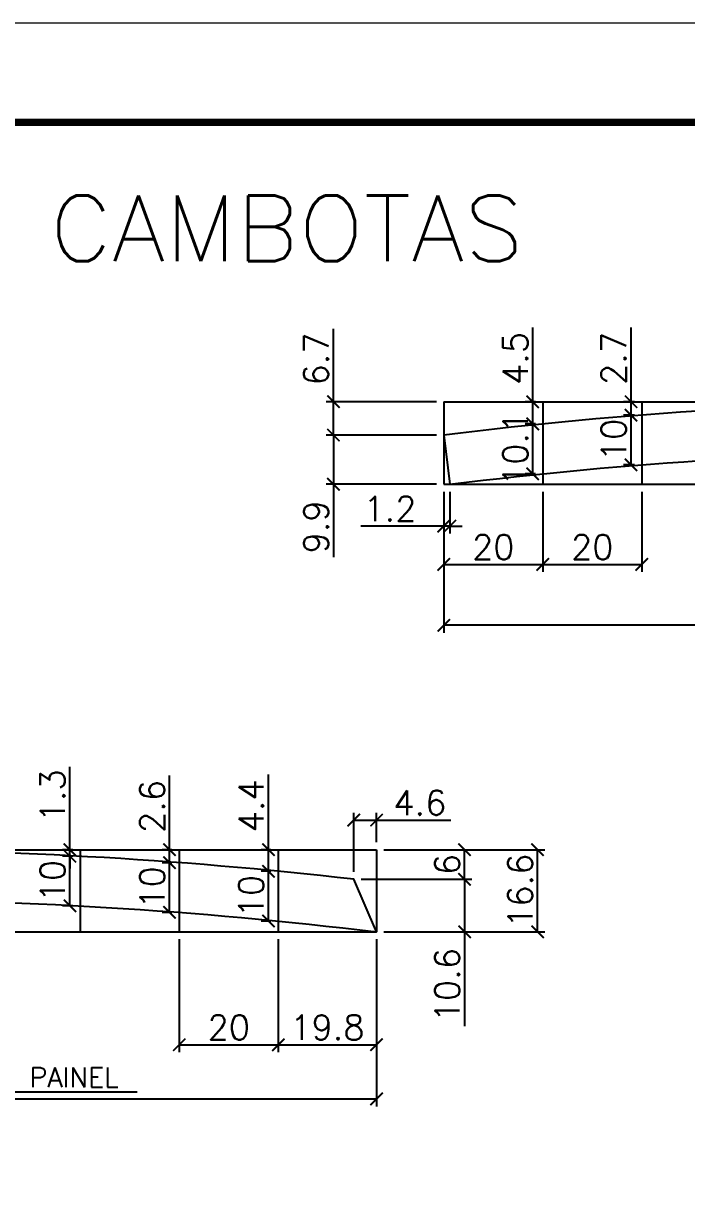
# Model space of a CAD drawing. Extents: x 3309 to 9563, y -2522 to 14608.
# Drawn here: x 8758.1 to 9026.2, y 7247.6 to 7716.4 of the extents above; entities that cross this region are included whole.
import ezdxf

# ---------------------------------------------------------------- set-up
doc = ezdxf.new("R2010")
doc.units = 0
doc.header["$PDMODE"] = 35
doc.header["$PDSIZE"] = -10
doc.linetypes.add('DASHED', pattern=[0.75, 0.5, -0.25])
doc.layers.add('COTA', color=241, linetype='Continuous')
for name, color, linetype, lineweight in [('Folhas', 255, 'Continuous', 9), ('SARRAFO DE PRESSAO', 251, 'DASHED', 9), ('Texto Seção', 7, 'Continuous', 15)]:
    doc.layers.add(name, color=color, linetype=linetype, lineweight=lineweight)
doc.styles.add('COTA TECNICA', font='techl___.ttf', dxfattribs={"height": 10})
doc.styles.add('REGUA-120', font='ROMANS.shx', dxfattribs={"height": 15})
doc.styles.add('Romans', font='romans.shx')
doc.dimstyles.new('Cota Seção (2x)', dxfattribs={"dimtxt": 10, "dimasz": 5, "dimexe": 3, "dimexo": 3, "dimgap": 2, "dimtad": 3, "dimdec": 1, "dimlfac": 0.5, "dimzin": 12, "dimdsep": 46, "dimtxsty": 'Romans', "dimblk": 'ARCHTICK', "dimcen": 0, "dimclrd": 4, "dimclre": 4, "dimclrt": 1, "dimadec": 1, "dimazin": 3, "dimtfac": 1, "dimtdec": 1, "dimtmove": 0, "dimatfit": 3, "dimldrblk": 'OBLIQUE', "dimfxl": 1, "dimtolj": 1, "dimtzin": 12, "dimarcsym": 0})
doc.dimstyles.new('PAINEL', dxfattribs={"dimtxt": 10, "dimasz": 3, "dimexe": 3, "dimexo": 3, "dimgap": 3, "dimtad": 1, "dimdec": 1, "dimzin": 12, "dimdsep": 46, "dimtxsty": 'COTA TECNICA', "dimblk1": 'OBLIQUE', "dimblk2": 'OBLIQUE', "dimsah": 1, "dimcen": 0.9, "dimclrd": 4, "dimclre": 4, "dimclrt": 240, "dimadec": 1, "dimazin": 3, "dimtfac": 1, "dimtdec": 1, "dimtmove": 0, "dimatfit": 3, "dimfxl": 1, "dimtolj": 1, "dimtzin": 12, "dimarcsym": 0})

# ---------------------------------------------------------------- blocks, each defined once
blk = doc.blocks.new('9999999999')
at = {"layer": 'Folhas'}
blk.add_lwpolyline([(98138.98, 34190.21), (99623.98, 34190.21), (99623.98, 35240.21), (98138.98, 35240.21)], close=True, dxfattribs=at)
at = {"layer": 'Folhas', "color": 30, "const_width": 3}
blk.add_lwpolyline([(98213.98, 34230.21), (99583.98, 34230.21), (99583.98, 35200.21), (98213.98, 35200.21)], close=True, dxfattribs=at)
blk = doc.blocks.new('_ArchTick')
at = {"color": 0, "linetype": 'ByBlock', "const_width": 0.15}
blk.add_lwpolyline([(-0.5, -0.5), (0.5, 0.5)], dxfattribs=at)
blk = doc.blocks.new('*D1777')
at = {"layer": 'COTA', "color": 4, "lineweight": -2, "transparency": 16777216}
for p, q in [((8927.98, 7527.18), (8927.98, 7470.2)), ((9365.69, 7527.18), (9365.69, 7470.2)), ((9365.69, 7473.2), (8927.98, 7473.2))]:
    blk.add_line(p, q, dxfattribs=at)
at = {"layer": 'Defpoints', "color": 0, "transparency": 16777216}
for p in [(8927.98, 7530.18), (9365.69, 7530.18), (8927.98, 7473.2)]:
    blk.add_point(p, dxfattribs=at)
at = {"layer": 'COTA', "color": 4, "lineweight": -2, "transparency": 16777216, "xscale": 5, "yscale": 5, "zscale": 5, "rotation": 180}
blk.add_blockref('_ArchTick', (8927.98, 7473.2), dxfattribs=at)
at = {"layer": 'COTA', "color": 4, "lineweight": -2, "transparency": 16777216, "xscale": 5, "yscale": 5, "zscale": 5}
blk.add_blockref('_ArchTick', (9365.69, 7473.2), dxfattribs=at)
at = {"layer": 'COTA', "color": 1, "transparency": 16777216, "insert": (9146.84, 7480.2), "char_height": 10, "attachment_point": 5, "style": 'Romans'}
blk.add_mtext('\\A1;218.9', dxfattribs=at)
blk = doc.blocks.new('_Oblique')
at = {"color": 0, "linetype": 'ByBlock', "lineweight": -2}
blk.add_line((-0.5, -0.5), (0.5, 0.5), dxfattribs=at)
blk = doc.blocks.new('*D1778')
at = {"layer": 'COTA', "color": 4, "lineweight": -2, "transparency": 16777216}
for p, q in [((8927.98, 7527.18), (8927.98, 7510.27)), ((8930.44, 7527.18), (8930.44, 7510.27)), ((8927.98, 7513.27), (8894.46, 7513.27)), ((8930.44, 7513.27), (8927.98, 7513.27)), ((8930.44, 7513.27), (8935.44, 7513.27))]:
    blk.add_line(p, q, dxfattribs=at)
at = {"layer": 'Defpoints', "color": 0, "transparency": 16777216}
for p in [(8927.98, 7530.18), (8930.44, 7530.18), (8927.98, 7513.27)]:
    blk.add_point(p, dxfattribs=at)
at = {"layer": 'COTA', "color": 4, "lineweight": -2, "transparency": 16777216, "xscale": 5, "yscale": 5, "zscale": 5}
blk.add_blockref('_ArchTick', (8927.98, 7513.27), dxfattribs=at)
at = {"layer": 'COTA', "color": 4, "lineweight": -2, "transparency": 16777216, "xscale": 5, "yscale": 5, "zscale": 5, "rotation": 180}
blk.add_blockref('_ArchTick', (8930.44, 7513.27), dxfattribs=at)
at = {"layer": 'COTA', "color": 1, "transparency": 16777216, "insert": (8906.22, 7520.27), "char_height": 10, "attachment_point": 5, "style": 'Romans'}
blk.add_mtext('\\A1;1.2', dxfattribs=at)
blk = doc.blocks.new('*D1779')
at = {"layer": 'COTA', "color": 4, "lineweight": -2, "transparency": 16777216}
for p, q in [((8927.98, 7527.18), (8927.98, 7494.79)), ((8967.98, 7527.18), (8967.98, 7494.79)), ((8927.98, 7497.79), (8967.98, 7497.79))]:
    blk.add_line(p, q, dxfattribs=at)
at = {"layer": 'Defpoints', "color": 0, "transparency": 16777216}
for p in [(8927.98, 7530.18), (8967.98, 7530.18), (8967.98, 7497.79)]:
    blk.add_point(p, dxfattribs=at)
at = {"layer": 'COTA', "color": 4, "lineweight": -2, "transparency": 16777216, "xscale": 5, "yscale": 5, "zscale": 5, "rotation": 180}
blk.add_blockref('_ArchTick', (8927.98, 7497.79), dxfattribs=at)
at = {"layer": 'COTA', "color": 4, "lineweight": -2, "transparency": 16777216, "xscale": 5, "yscale": 5, "zscale": 5}
blk.add_blockref('_ArchTick', (8967.98, 7497.79), dxfattribs=at)
at = {"layer": 'COTA', "color": 1, "transparency": 16777216, "insert": (8947.98, 7504.79), "char_height": 10, "attachment_point": 5, "style": 'Romans'}
blk.add_mtext('\\A1;20', dxfattribs=at)
blk = doc.blocks.new('*D1780')
at = {"layer": 'COTA', "color": 4, "lineweight": -2, "transparency": 16777216}
for p, q in [((8967.98, 7527.18), (8967.98, 7494.79)), ((9007.98, 7527.18), (9007.98, 7494.79)), ((8967.98, 7497.79), (9007.98, 7497.79))]:
    blk.add_line(p, q, dxfattribs=at)
at = {"layer": 'Defpoints', "color": 0, "transparency": 16777216}
for p in [(8967.98, 7530.18), (9007.98, 7530.18), (9007.98, 7497.79)]:
    blk.add_point(p, dxfattribs=at)
at = {"layer": 'COTA', "color": 4, "lineweight": -2, "transparency": 16777216, "xscale": 5, "yscale": 5, "zscale": 5, "rotation": 180}
blk.add_blockref('_ArchTick', (8967.98, 7497.79), dxfattribs=at)
at = {"layer": 'COTA', "color": 4, "lineweight": -2, "transparency": 16777216, "xscale": 5, "yscale": 5, "zscale": 5}
blk.add_blockref('_ArchTick', (9007.98, 7497.79), dxfattribs=at)
at = {"layer": 'COTA', "color": 1, "transparency": 16777216, "insert": (8987.98, 7504.79), "char_height": 10, "attachment_point": 5, "style": 'Romans'}
blk.add_mtext('\\A1;20', dxfattribs=at)
blk = doc.blocks.new('*D1784')
at = {"layer": 'COTA', "color": 4, "lineweight": -2, "transparency": 16777216}
for p, q in [((8924.98, 7550.03), (8880.41, 7550.03)), ((8883.41, 7550.03), (8883.41, 7530.18)), ((8924.98, 7530.18), (8880.41, 7530.18)), ((8883.41, 7530.18), (8883.41, 7500.71))]:
    blk.add_line(p, q, dxfattribs=at)
at = {"layer": 'Defpoints', "color": 0, "transparency": 16777216}
for p in [(8927.98, 7550.03), (8883.41, 7530.18), (8927.98, 7530.18)]:
    blk.add_point(p, dxfattribs=at)
at = {"layer": 'COTA', "color": 4, "lineweight": -2, "transparency": 16777216, "xscale": 5, "yscale": 5, "zscale": 5}
for p, rotation in [((8883.41, 7550.03), 90), ((8883.41, 7530.18), 270)]:
    blk.add_blockref('_ArchTick', p, dxfattribs=dict(at, rotation=rotation))
at = {"layer": 'COTA', "color": 1, "transparency": 16777216, "insert": (8876.41, 7512.94), "char_height": 10, "attachment_point": 5, "rotation": 90, "style": 'Romans'}
blk.add_mtext('\\A1;9.9', dxfattribs=at)
blk = doc.blocks.new('*D1785')
at = {"layer": 'COTA', "color": 4, "lineweight": -2, "transparency": 16777216}
for p, q in [((8883.41, 7563.52), (8883.41, 7593)), ((8924.98, 7563.52), (8880.41, 7563.52)), ((8883.41, 7550.03), (8883.41, 7563.52)), ((8924.98, 7550.03), (8880.41, 7550.03))]:
    blk.add_line(p, q, dxfattribs=at)
at = {"layer": 'Defpoints', "color": 0, "transparency": 16777216}
for p in [(8883.41, 7563.52), (8927.98, 7563.52), (8927.98, 7550.03)]:
    blk.add_point(p, dxfattribs=at)
at = {"layer": 'COTA', "color": 4, "lineweight": -2, "transparency": 16777216, "xscale": 5, "yscale": 5, "zscale": 5}
for p, rotation in [((8883.41, 7563.52), 90), ((8883.41, 7550.03), 270)]:
    blk.add_blockref('_ArchTick', p, dxfattribs=dict(at, rotation=rotation))
at = {"layer": 'COTA', "color": 1, "transparency": 16777216, "insert": (8876.41, 7580.76), "char_height": 10, "attachment_point": 5, "rotation": 90, "style": 'Romans'}
blk.add_mtext('\\A1;6.7', dxfattribs=at)
blk = doc.blocks.new('*D1786')
at = {"layer": 'COTA', "color": 4, "lineweight": -2, "transparency": 16777216}
for p, q in [((8964.98, 7554.52), (8960.9, 7554.52)), ((8963.9, 7534.42), (8963.9, 7554.52)), ((8964.98, 7534.42), (8960.9, 7534.42))]:
    blk.add_line(p, q, dxfattribs=at)
at = {"layer": 'Defpoints', "color": 0, "transparency": 16777216}
for p in [(8963.9, 7554.52), (8967.98, 7554.52), (8967.98, 7534.42)]:
    blk.add_point(p, dxfattribs=at)
at = {"layer": 'COTA', "color": 4, "lineweight": -2, "transparency": 16777216, "xscale": 5, "yscale": 5, "zscale": 5}
for p, rotation in [((8963.9, 7554.52), 90), ((8963.9, 7534.42), 270)]:
    blk.add_blockref('_ArchTick', p, dxfattribs=dict(at, rotation=rotation))
at = {"layer": 'COTA', "color": 1, "transparency": 16777216, "insert": (8956.9, 7544.47), "char_height": 10, "attachment_point": 5, "rotation": 90, "style": 'Romans'}
blk.add_mtext('\\A1;10.1', dxfattribs=at)
blk = doc.blocks.new('*D1787')
at = {"layer": 'COTA', "color": 4, "lineweight": -2, "transparency": 16777216}
for p, q in [((8963.9, 7563.52), (8963.9, 7593.48)), ((8964.98, 7563.52), (8960.9, 7563.52)), ((8963.9, 7554.52), (8963.9, 7563.52)), ((8964.98, 7554.52), (8960.9, 7554.52))]:
    blk.add_line(p, q, dxfattribs=at)
at = {"layer": 'Defpoints', "color": 0, "transparency": 16777216}
for p in [(8963.9, 7563.52), (8967.98, 7563.52), (8967.98, 7554.52)]:
    blk.add_point(p, dxfattribs=at)
at = {"layer": 'COTA', "color": 4, "lineweight": -2, "transparency": 16777216, "xscale": 5, "yscale": 5, "zscale": 5}
for p, rotation in [((8963.9, 7563.52), 90), ((8963.9, 7554.52), 270)]:
    blk.add_blockref('_ArchTick', p, dxfattribs=dict(at, rotation=rotation))
at = {"layer": 'COTA', "color": 1, "transparency": 16777216, "insert": (8956.9, 7581), "char_height": 10, "attachment_point": 5, "rotation": 90, "style": 'Romans'}
blk.add_mtext('\\A1;4.5', dxfattribs=at)
blk = doc.blocks.new('*D1788')
at = {"layer": 'COTA', "color": 4, "lineweight": -2, "transparency": 16777216}
for p, q in [((9004.98, 7558.11), (9000.63, 7558.11)), ((9003.63, 7538.04), (9003.63, 7558.11)), ((9004.98, 7538.04), (9000.63, 7538.04))]:
    blk.add_line(p, q, dxfattribs=at)
at = {"layer": 'Defpoints', "color": 0, "transparency": 16777216}
for p in [(9003.63, 7558.11), (9007.98, 7558.11), (9007.98, 7538.04)]:
    blk.add_point(p, dxfattribs=at)
at = {"layer": 'COTA', "color": 4, "lineweight": -2, "transparency": 16777216, "xscale": 5, "yscale": 5, "zscale": 5}
for p, rotation in [((9003.63, 7558.11), 90), ((9003.63, 7538.04), 270)]:
    blk.add_blockref('_ArchTick', p, dxfattribs=dict(at, rotation=rotation))
at = {"layer": 'COTA', "color": 1, "transparency": 16777216, "insert": (8996.63, 7548.07), "char_height": 10, "attachment_point": 5, "rotation": 90, "style": 'Romans'}
blk.add_mtext('\\A1;10', dxfattribs=at)
blk = doc.blocks.new('*D1789')
at = {"layer": 'COTA', "color": 4, "lineweight": -2, "transparency": 16777216}
for p, q in [((9003.63, 7563.52), (9003.63, 7593.48)), ((9004.98, 7563.52), (9000.63, 7563.52)), ((9003.63, 7558.11), (9003.63, 7563.52)), ((9004.98, 7558.11), (9000.63, 7558.11))]:
    blk.add_line(p, q, dxfattribs=at)
at = {"layer": 'Defpoints', "color": 0, "transparency": 16777216}
for p in [(9003.63, 7563.52), (9007.98, 7563.52), (9007.98, 7558.11)]:
    blk.add_point(p, dxfattribs=at)
at = {"layer": 'COTA', "color": 4, "lineweight": -2, "transparency": 16777216, "xscale": 5, "yscale": 5, "zscale": 5}
for p, rotation in [((9003.63, 7563.52), 90), ((9003.63, 7558.11), 270)]:
    blk.add_blockref('_ArchTick', p, dxfattribs=dict(at, rotation=rotation))
at = {"layer": 'COTA', "color": 1, "transparency": 16777216, "insert": (8996.63, 7581), "char_height": 10, "attachment_point": 5, "rotation": 90, "style": 'Romans'}
blk.add_mtext('\\A1;2.7', dxfattribs=at)
blk = doc.blocks.new('*D1815')
at = {"layer": 'COTA', "color": 4, "lineweight": -2, "transparency": 16777216}
for p, q in [((8461.13, 7346.38), (8461.13, 7278.9)), ((8900.82, 7346.38), (8900.82, 7278.9)), ((8461.13, 7281.9), (8900.82, 7281.9))]:
    blk.add_line(p, q, dxfattribs=at)
at = {"layer": 'Defpoints', "color": 0, "transparency": 16777216}
for p in [(8461.13, 7349.38), (8900.82, 7349.38), (8900.82, 7281.9)]:
    blk.add_point(p, dxfattribs=at)
at = {"layer": 'COTA', "color": 4, "lineweight": -2, "transparency": 16777216, "xscale": 5, "yscale": 5, "zscale": 5, "rotation": 180}
blk.add_blockref('_ArchTick', (8461.13, 7281.9), dxfattribs=at)
at = {"layer": 'COTA', "color": 4, "lineweight": -2, "transparency": 16777216, "xscale": 5, "yscale": 5, "zscale": 5}
blk.add_blockref('_ArchTick', (8900.82, 7281.9), dxfattribs=at)
at = {"layer": 'COTA', "color": 1, "transparency": 16777216, "insert": (8680.97, 7288.9), "char_height": 10, "attachment_point": 5, "style": 'Romans'}
blk.add_mtext('\\A1;219.8', dxfattribs=at)
blk = doc.blocks.new('*D1819')
at = {"layer": 'COTA', "color": 4, "lineweight": -2, "transparency": 16777216}
for p, q in [((8821.13, 7346.38), (8821.13, 7300.79)), ((8861.13, 7346.38), (8861.13, 7300.79)), ((8821.13, 7303.79), (8861.13, 7303.79))]:
    blk.add_line(p, q, dxfattribs=at)
at = {"layer": 'Defpoints', "color": 0, "transparency": 16777216}
for p in [(8821.13, 7349.38), (8861.13, 7349.38), (8861.13, 7303.79)]:
    blk.add_point(p, dxfattribs=at)
at = {"layer": 'COTA', "color": 4, "lineweight": -2, "transparency": 16777216, "xscale": 5, "yscale": 5, "zscale": 5, "rotation": 180}
blk.add_blockref('_ArchTick', (8821.13, 7303.79), dxfattribs=at)
at = {"layer": 'COTA', "color": 4, "lineweight": -2, "transparency": 16777216, "xscale": 5, "yscale": 5, "zscale": 5}
blk.add_blockref('_ArchTick', (8861.13, 7303.79), dxfattribs=at)
at = {"layer": 'COTA', "color": 1, "transparency": 16777216, "insert": (8841.13, 7310.79), "char_height": 10, "attachment_point": 5, "style": 'Romans'}
blk.add_mtext('\\A1;20', dxfattribs=at)
blk = doc.blocks.new('*D1820')
at = {"layer": 'COTA', "color": 4, "lineweight": -2, "transparency": 16777216}
for p, q in [((8861.13, 7346.38), (8861.13, 7300.79)), ((8900.82, 7346.38), (8900.82, 7300.79)), ((8861.13, 7303.79), (8900.82, 7303.79))]:
    blk.add_line(p, q, dxfattribs=at)
at = {"layer": 'Defpoints', "color": 0, "transparency": 16777216}
for p in [(8861.13, 7349.38), (8900.82, 7349.38), (8900.82, 7303.79)]:
    blk.add_point(p, dxfattribs=at)
at = {"layer": 'COTA', "color": 4, "lineweight": -2, "transparency": 16777216, "xscale": 5, "yscale": 5, "zscale": 5, "rotation": 180}
blk.add_blockref('_ArchTick', (8861.13, 7303.79), dxfattribs=at)
at = {"layer": 'COTA', "color": 4, "lineweight": -2, "transparency": 16777216, "xscale": 5, "yscale": 5, "zscale": 5}
blk.add_blockref('_ArchTick', (8900.82, 7303.79), dxfattribs=at)
at = {"layer": 'COTA', "color": 1, "transparency": 16777216, "insert": (8880.97, 7310.79), "char_height": 10, "attachment_point": 5, "style": 'Romans'}
blk.add_mtext('\\A1;19.8', dxfattribs=at)
blk = doc.blocks.new('*D1823')
at = {"layer": 'COTA', "color": 4, "lineweight": -2, "transparency": 16777216}
for p, q in [((8894.62, 7370.61), (8939.38, 7370.61)), ((8936.38, 7370.61), (8936.38, 7349.38)), ((8903.82, 7349.38), (8939.38, 7349.38)), ((8936.38, 7349.38), (8936.38, 7311.34))]:
    blk.add_line(p, q, dxfattribs=at)
at = {"layer": 'Defpoints', "color": 0, "transparency": 16777216}
for p in [(8891.62, 7370.61), (8900.82, 7349.38), (8936.38, 7349.38)]:
    blk.add_point(p, dxfattribs=at)
at = {"layer": 'COTA', "color": 4, "lineweight": -2, "transparency": 16777216, "xscale": 5, "yscale": 5, "zscale": 5}
for p, rotation in [((8936.38, 7370.61), 90), ((8936.38, 7349.38), 270)]:
    blk.add_blockref('_ArchTick', p, dxfattribs=dict(at, rotation=rotation))
at = {"layer": 'COTA', "color": 1, "transparency": 16777216, "insert": (8929.38, 7327.86), "char_height": 10, "attachment_point": 5, "rotation": 90, "style": 'Romans'}
blk.add_mtext('\\A1;10.6', dxfattribs=at)
blk = doc.blocks.new('*D1824')
at = {"layer": 'COTA', "color": 4, "lineweight": -2, "transparency": 16777216}
for p, q in [((8903.82, 7382.56), (8939.38, 7382.56)), ((8936.38, 7370.61), (8936.38, 7382.56)), ((8894.62, 7370.61), (8939.38, 7370.61))]:
    blk.add_line(p, q, dxfattribs=at)
at = {"layer": 'Defpoints', "color": 0, "transparency": 16777216}
for p in [(8900.82, 7382.56), (8936.38, 7382.56), (8891.62, 7370.61)]:
    blk.add_point(p, dxfattribs=at)
at = {"layer": 'COTA', "color": 4, "lineweight": -2, "transparency": 16777216, "xscale": 5, "yscale": 5, "zscale": 5}
for p, rotation in [((8936.38, 7382.56), 90), ((8936.38, 7370.61), 270)]:
    blk.add_blockref('_ArchTick', p, dxfattribs=dict(at, rotation=rotation))
at = {"layer": 'COTA', "color": 1, "transparency": 16777216, "insert": (8929.38, 7376.58), "char_height": 10, "attachment_point": 5, "rotation": 90, "style": 'Romans'}
blk.add_mtext('\\A1;6', dxfattribs=at)
blk = doc.blocks.new('*D1825')
at = {"layer": 'COTA', "color": 4, "lineweight": -2, "transparency": 16777216}
for p, q in [((8891.62, 7373.61), (8891.62, 7397.51)), ((8891.62, 7394.51), (8900.82, 7394.51)), ((8900.82, 7385.56), (8900.82, 7397.51)), ((8900.82, 7394.51), (8930.77, 7394.51))]:
    blk.add_line(p, q, dxfattribs=at)
at = {"layer": 'Defpoints', "color": 0, "transparency": 16777216}
for p in [(8900.82, 7394.51), (8900.82, 7382.56), (8891.62, 7370.61)]:
    blk.add_point(p, dxfattribs=at)
at = {"layer": 'COTA', "color": 4, "lineweight": -2, "transparency": 16777216, "xscale": 5, "yscale": 5, "zscale": 5, "rotation": 180}
blk.add_blockref('_ArchTick', (8891.62, 7394.51), dxfattribs=at)
at = {"layer": 'COTA', "color": 4, "lineweight": -2, "transparency": 16777216, "xscale": 5, "yscale": 5, "zscale": 5}
blk.add_blockref('_ArchTick', (8900.82, 7394.51), dxfattribs=at)
at = {"layer": 'COTA', "color": 1, "transparency": 16777216, "insert": (8918.29, 7401.51), "char_height": 10, "attachment_point": 5, "style": 'Romans'}
blk.add_mtext('\\A1;4.6', dxfattribs=at)
blk = doc.blocks.new('*D1826')
at = {"layer": 'COTA', "color": 4, "lineweight": -2, "transparency": 16777216}
for p, q in [((8903.82, 7382.56), (8968.87, 7382.56)), ((8965.87, 7349.38), (8965.87, 7382.56)), ((8903.82, 7349.38), (8968.87, 7349.38))]:
    blk.add_line(p, q, dxfattribs=at)
at = {"layer": 'Defpoints', "color": 0, "transparency": 16777216}
for p in [(8900.82, 7382.56), (8965.87, 7382.56), (8900.82, 7349.38)]:
    blk.add_point(p, dxfattribs=at)
at = {"layer": 'COTA', "color": 4, "lineweight": -2, "transparency": 16777216, "xscale": 5, "yscale": 5, "zscale": 5}
for p, rotation in [((8965.87, 7382.56), 90), ((8965.87, 7349.38), 270)]:
    blk.add_blockref('_ArchTick', p, dxfattribs=dict(at, rotation=rotation))
at = {"layer": 'COTA', "color": 1, "transparency": 16777216, "insert": (8958.87, 7365.97), "char_height": 10, "attachment_point": 5, "rotation": 90, "style": 'Romans'}
blk.add_mtext('\\A1;16.6', dxfattribs=at)
blk = doc.blocks.new('*D1840')
at = {"layer": 'COTA', "color": 4, "lineweight": -2, "transparency": 16777216}
for p, q in [((8778.13, 7379.91), (8773.95, 7379.91)), ((8776.95, 7359.88), (8776.95, 7379.91)), ((8778.13, 7359.88), (8773.95, 7359.88))]:
    blk.add_line(p, q, dxfattribs=at)
at = {"layer": 'Defpoints', "color": 0, "transparency": 16777216}
for p in [(8776.95, 7379.91), (8781.13, 7379.91), (8781.13, 7359.88)]:
    blk.add_point(p, dxfattribs=at)
at = {"layer": 'COTA', "color": 4, "lineweight": -2, "transparency": 16777216, "xscale": 5, "yscale": 5, "zscale": 5}
for p, rotation in [((8776.95, 7379.91), 90), ((8776.95, 7359.88), 270)]:
    blk.add_blockref('_ArchTick', p, dxfattribs=dict(at, rotation=rotation))
at = {"layer": 'COTA', "color": 1, "transparency": 16777216, "insert": (8769.95, 7369.89), "char_height": 10, "attachment_point": 5, "rotation": 90, "style": 'Romans'}
blk.add_mtext('\\A1;10', dxfattribs=at)
blk = doc.blocks.new('*D1841')
at = {"layer": 'COTA', "color": 4, "lineweight": -2, "transparency": 16777216}
for p, q in [((8776.95, 7382.56), (8776.95, 7416.09)), ((8778.13, 7382.56), (8773.95, 7382.56)), ((8778.13, 7379.91), (8773.95, 7379.91)), ((8776.95, 7379.91), (8776.95, 7382.56)), ((8776.95, 7379.91), (8776.95, 7374.91))]:
    blk.add_line(p, q, dxfattribs=at)
at = {"layer": 'Defpoints', "color": 0, "transparency": 16777216}
for p in [(8776.95, 7382.56), (8781.13, 7382.56), (8781.13, 7379.91)]:
    blk.add_point(p, dxfattribs=at)
at = {"layer": 'COTA', "color": 4, "lineweight": -2, "transparency": 16777216, "xscale": 5, "yscale": 5, "zscale": 5}
for p, rotation in [((8776.95, 7382.56), 270), ((8776.95, 7379.91), 90)]:
    blk.add_blockref('_ArchTick', p, dxfattribs=dict(at, rotation=rotation))
at = {"layer": 'COTA', "color": 1, "transparency": 16777216, "insert": (8769.95, 7404.32), "char_height": 10, "attachment_point": 5, "rotation": 90, "style": 'Romans'}
blk.add_mtext('\\A1;1.3', dxfattribs=at)
blk = doc.blocks.new('*D1842')
at = {"layer": 'COTA', "color": 4, "lineweight": -2, "transparency": 16777216}
for p, q in [((8818.13, 7377.31), (8814.19, 7377.31)), ((8817.19, 7357.26), (8817.19, 7377.31)), ((8818.13, 7357.26), (8814.19, 7357.26))]:
    blk.add_line(p, q, dxfattribs=at)
at = {"layer": 'Defpoints', "color": 0, "transparency": 16777216}
for p in [(8817.19, 7377.31), (8821.13, 7377.31), (8821.13, 7357.26)]:
    blk.add_point(p, dxfattribs=at)
at = {"layer": 'COTA', "color": 4, "lineweight": -2, "transparency": 16777216, "xscale": 5, "yscale": 5, "zscale": 5}
for p, rotation in [((8817.19, 7377.31), 90), ((8817.19, 7357.26), 270)]:
    blk.add_blockref('_ArchTick', p, dxfattribs=dict(at, rotation=rotation))
at = {"layer": 'COTA', "color": 1, "transparency": 16777216, "insert": (8810.19, 7367.29), "char_height": 10, "attachment_point": 5, "rotation": 90, "style": 'Romans'}
blk.add_mtext('\\A1;10', dxfattribs=at)
blk = doc.blocks.new('*D1843')
at = {"layer": 'COTA', "color": 4, "lineweight": -2, "transparency": 16777216}
for p, q in [((8817.19, 7382.56), (8817.19, 7412.51)), ((8818.13, 7382.56), (8814.19, 7382.56)), ((8817.19, 7377.31), (8817.19, 7382.56)), ((8818.13, 7377.31), (8814.19, 7377.31))]:
    blk.add_line(p, q, dxfattribs=at)
at = {"layer": 'Defpoints', "color": 0, "transparency": 16777216}
for p in [(8817.19, 7382.56), (8821.13, 7382.56), (8821.13, 7377.31)]:
    blk.add_point(p, dxfattribs=at)
at = {"layer": 'COTA', "color": 4, "lineweight": -2, "transparency": 16777216, "xscale": 5, "yscale": 5, "zscale": 5}
for p, rotation in [((8817.19, 7382.56), 90), ((8817.19, 7377.31), 270)]:
    blk.add_blockref('_ArchTick', p, dxfattribs=dict(at, rotation=rotation))
at = {"layer": 'COTA', "color": 1, "transparency": 16777216, "insert": (8810.19, 7400.04), "char_height": 10, "attachment_point": 5, "rotation": 90, "style": 'Romans'}
blk.add_mtext('\\A1;2.6', dxfattribs=at)
blk = doc.blocks.new('*D1844')
at = {"layer": 'COTA', "color": 4, "lineweight": -2, "transparency": 16777216}
for p, q in [((8858.13, 7373.84), (8854.16, 7373.84)), ((8857.16, 7353.75), (8857.16, 7373.84)), ((8858.13, 7353.75), (8854.16, 7353.75))]:
    blk.add_line(p, q, dxfattribs=at)
at = {"layer": 'Defpoints', "color": 0, "transparency": 16777216}
for p in [(8857.16, 7373.84), (8861.13, 7373.84), (8861.13, 7353.75)]:
    blk.add_point(p, dxfattribs=at)
at = {"layer": 'COTA', "color": 4, "lineweight": -2, "transparency": 16777216, "xscale": 5, "yscale": 5, "zscale": 5}
for p, rotation in [((8857.16, 7373.84), 90), ((8857.16, 7353.75), 270)]:
    blk.add_blockref('_ArchTick', p, dxfattribs=dict(at, rotation=rotation))
at = {"layer": 'COTA', "color": 1, "transparency": 16777216, "insert": (8850.16, 7363.8), "char_height": 10, "attachment_point": 5, "rotation": 90, "style": 'Romans'}
blk.add_mtext('\\A1;10', dxfattribs=at)
blk = doc.blocks.new('*D1845')
at = {"layer": 'COTA', "color": 4, "lineweight": -2, "transparency": 16777216}
for p, q in [((8857.16, 7382.56), (8857.16, 7412.99)), ((8858.13, 7382.56), (8854.16, 7382.56)), ((8857.16, 7373.84), (8857.16, 7382.56)), ((8858.13, 7373.84), (8854.16, 7373.84))]:
    blk.add_line(p, q, dxfattribs=at)
at = {"layer": 'Defpoints', "color": 0, "transparency": 16777216}
for p in [(8857.16, 7382.56), (8861.13, 7382.56), (8861.13, 7373.84)]:
    blk.add_point(p, dxfattribs=at)
at = {"layer": 'COTA', "color": 4, "lineweight": -2, "transparency": 16777216, "xscale": 5, "yscale": 5, "zscale": 5}
for p, rotation in [((8857.16, 7382.56), 90), ((8857.16, 7373.84), 270)]:
    blk.add_blockref('_ArchTick', p, dxfattribs=dict(at, rotation=rotation))
at = {"layer": 'COTA', "color": 1, "transparency": 16777216, "insert": (8850.16, 7400.28), "char_height": 10, "attachment_point": 5, "rotation": 90, "style": 'Romans'}
blk.add_mtext('\\A1;4.4', dxfattribs=at)

msp = doc.modelspace()

# ---------------------------------------------------------------- linework, layer by layer
at = {"linetype": 'Continuous'}
for points in [[(9363.23, 7530.18), (9365.69, 7550.03, 0.061656), (8927.98, 7550.03), (8930.44, 7530.18, -0.061656)], [(8461.13, 7369.24), (8463.53, 7349.38, -0.060308), (8900.82, 7349.38), (8891.62, 7370.61, 0.058714)]]:
    msp.add_lwpolyline(points, format="xyb", close=True, dxfattribs=at)
at = {"layer": 'COTA'}
for p, q in [((8927.98, 7563.52), (9365.69, 7563.52)), ((8927.98, 7563.52), (8927.98, 7530.18)), ((8967.98, 7563.52), (8967.98, 7530.18)), ((9007.98, 7563.52), (9007.98, 7530.18)), ((8927.98, 7530.18), (9365.69, 7530.18)), ((8461.13, 7382.56), (8900.82, 7382.56)), ((8781.13, 7382.56), (8781.13, 7349.38)), ((8821.13, 7382.56), (8821.13, 7349.38)), ((8861.13, 7382.56), (8861.13, 7349.38)), ((8900.82, 7382.56), (8900.82, 7349.38)), ((8461.13, 7349.38), (8900.82, 7349.38))]:
    msp.add_line(p, q, dxfattribs=at)

# ---------------------------------------------------------------- block references
at = {"layer": 'SARRAFO DE PRESSAO', "color": 6, "linetype": 'ByBlock'}
msp.add_blockref('9999999999', (-90061.11, -27523.8), dxfattribs=at)

# ---------------------------------------------------------------- texts
at = {"color": 240, "insert": (8796.58, 7286.63), "char_height": 8, "attachment_point": 9, "style": 'Romans'}
msp.add_mtext('\\A1;PAINEL', dxfattribs=at)
at = {"layer": 'Texto Seção', "style": 'REGUA-120', "width": 1.05}
msp.add_text('V502 CAMBOTAS', height=26.5859, dxfattribs=at).set_placement((8656.36, 7620.27))

# ---------------------------------------------------------------- dimensions: what is measured, and where the dimension line sits
at = {"layer": 'COTA'}
for base, p1, p2, picture, middle in [((8883.41, 7563.52), (8927.98, 7550.03), (8927.98, 7563.52), '*D1785', (8876.41, 7580.76)), ((8963.9, 7563.52), (8967.98, 7554.52), (8967.98, 7563.52), '*D1787', (8956.9, 7581)), ((9003.63, 7563.52), (9007.98, 7558.11), (9007.98, 7563.52), '*D1789', (8996.63, 7581)), ((9003.63, 7558.11), (9007.98, 7538.04), (9007.98, 7558.11), '*D1788', (8996.63, 7548.07)), ((8883.41, 7530.18), (8927.98, 7550.03), (8927.98, 7530.18), '*D1784', (8876.41, 7512.94)), ((8776.95, 7382.56), (8781.13, 7379.91), (8781.13, 7382.56), '*D1841', (8769.95, 7404.32)), ((8817.19, 7382.56), (8821.13, 7377.31), (8821.13, 7382.56), '*D1843', (8810.19, 7400.04)), ((8857.16, 7382.56), (8861.13, 7373.84), (8861.13, 7382.56), '*D1845', (8850.16, 7400.28)), ((8936.38, 7382.56), (8891.62, 7370.61), (8900.82, 7382.56), '*D1824', (8929.38, 7376.58)), ((8965.87, 7382.56), (8900.82, 7349.38), (8900.82, 7382.56), '*D1826', (8958.87, 7365.97)), ((8776.95, 7379.91), (8781.13, 7359.88), (8781.13, 7379.91), '*D1840', (8769.95, 7369.89)), ((8817.19, 7377.31), (8821.13, 7357.26), (8821.13, 7377.31), '*D1842', (8810.19, 7367.29)), ((8857.16, 7373.84), (8861.13, 7353.75), (8861.13, 7373.84), '*D1844', (8850.16, 7363.8)), ((8936.38, 7349.38), (8891.62, 7370.61), (8900.82, 7349.38), '*D1823', (8929.38, 7327.86))]:
    dim = msp.add_linear_dim(base=base, p1=p1, p2=p2, angle=90, dimstyle='Cota Seção (2x)', dxfattribs=at)
    dim.commit()
    dim.dimension.update_dxf_attribs({"geometry": picture, "text_midpoint": middle})
dim = msp.add_linear_dim(base=(8963.8977, 7554.5241), p1=(8967.9808, 7534.4214), p2=(8967.9808, 7554.5241), angle=90, dimstyle='Cota Seção (2x)', dxfattribs=at)
dim.commit()
dim.dimension.update_dxf_attribs({"geometry": '*D1786', "text_midpoint": (8963.8977, 7544.4728), "dimtype": 160})
for base, p1, p2, picture, middle in [((8927.98, 7513.27), (8930.44, 7530.18), (8927.98, 7530.18), '*D1778', (8906.22, 7520.27)), ((8927.98, 7473.2), (9365.69, 7530.18), (8927.98, 7530.18), '*D1777', (9146.84, 7480.2)), ((8967.98, 7497.79), (8927.98, 7530.18), (8967.98, 7530.18), '*D1779', (8947.98, 7504.79)), ((8900.82, 7394.51), (8891.62, 7370.61), (8900.82, 7382.56), '*D1825', (8918.29, 7401.51)), ((8900.82, 7281.9), (8461.13, 7349.38), (8900.82, 7349.38), '*D1815', (8680.97, 7288.9)), ((8861.13, 7303.79), (8821.13, 7349.38), (8861.13, 7349.38), '*D1819', (8841.13, 7310.79))]:
    dim = msp.add_linear_dim(base=base, p1=p1, p2=p2, dimstyle='Cota Seção (2x)', dxfattribs=at)
    dim.commit()
    dim.dimension.update_dxf_attribs({"geometry": picture, "text_midpoint": middle})
for base, p1, p2, picture, middle in [((9007.98, 7497.79), (8967.98, 7530.18), (9007.98, 7530.18), '*D1780', (8987.98, 7504.79)), ((8900.82, 7303.79), (8861.13, 7349.38), (8900.82, 7349.38), '*D1820', (8880.97, 7310.79))]:
    dim = msp.add_linear_dim(base=base, p1=p1, p2=p2, dimstyle='Cota Seção (2x)', override={"dimtmove": 1}, dxfattribs=at)
    dim.commit()
    dim.dimension.update_dxf_attribs({"geometry": picture, "text_midpoint": middle})

# ---------------------------------------------------------------- leaders
at = {"annotation_type": 0, "has_hookline": 1, "hookline_direction": 1, "horizontal_direction": (-1, 0, 0)}
msp.add_leader([(8721.18, 7348.05), (8754.48, 7284.78), (8800.17, 7284.78)], dimstyle='PAINEL', override={"dimasz": 7}, dxfattribs=at)

doc.saveas('drawing.dxf')
